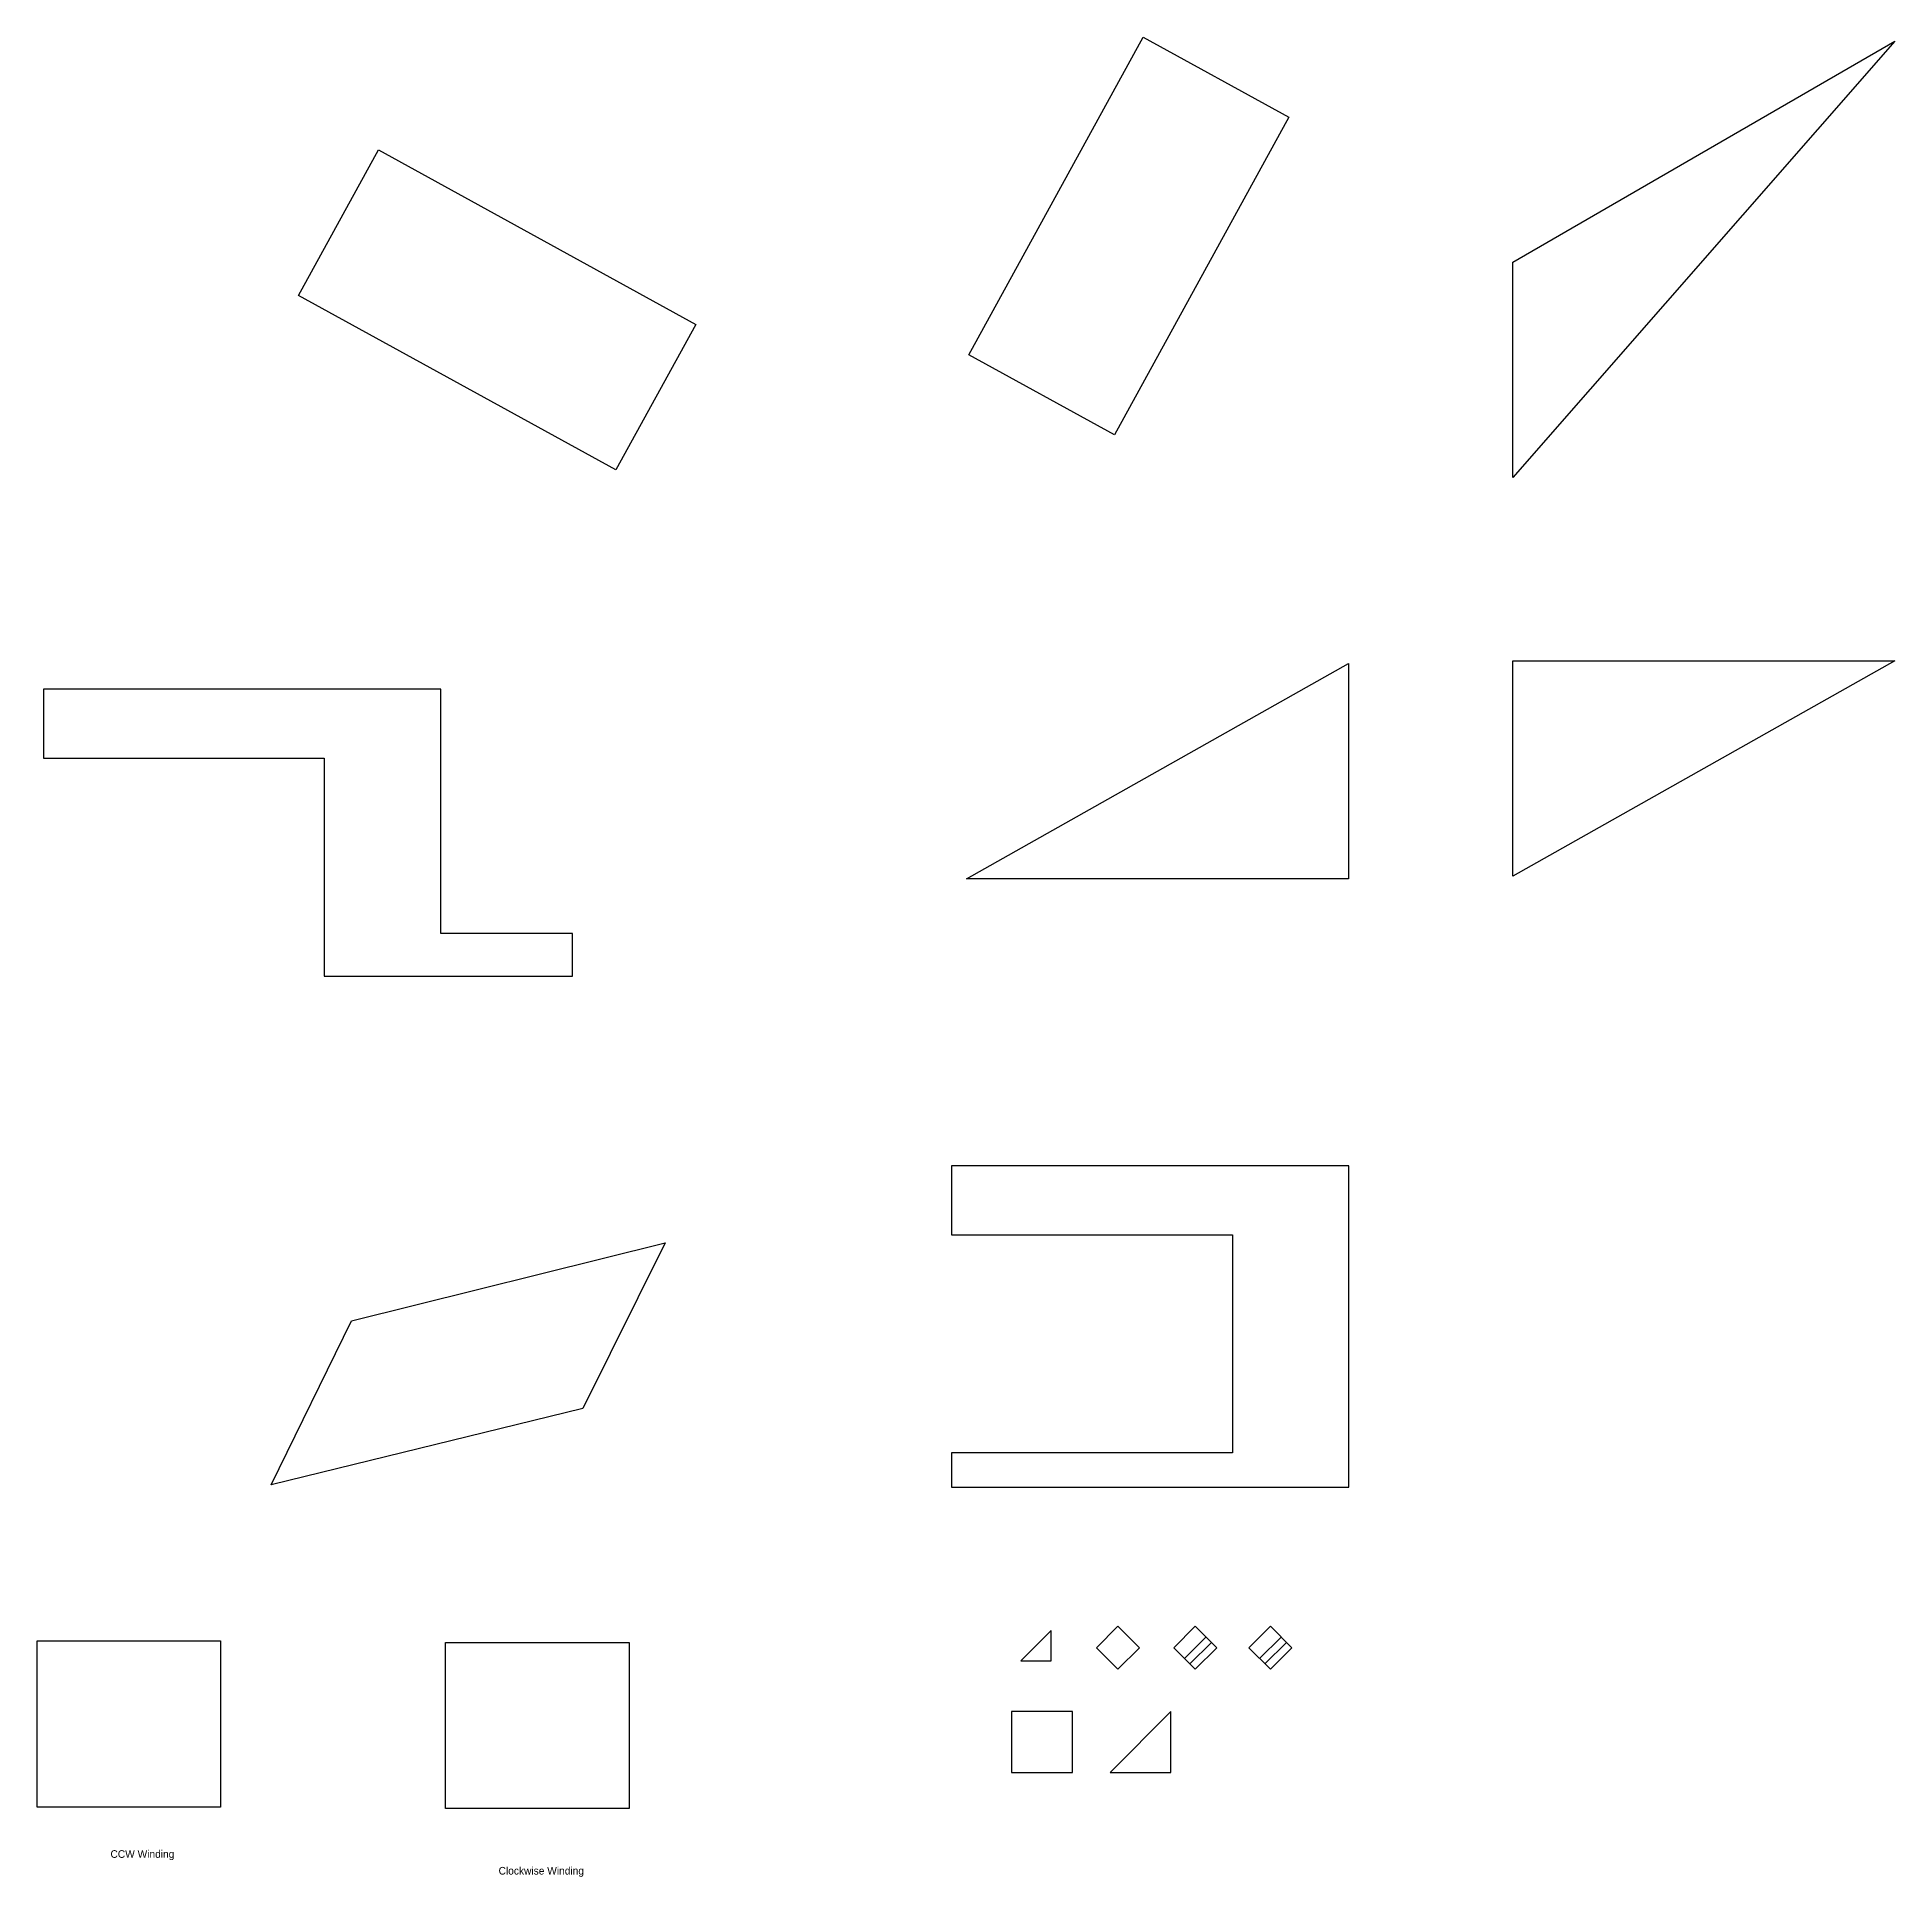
# Model space of a CAD drawing. Header units: inches. Extents: x 897 to 14036, y 486 to 8873.
# Drawn here: x 6714 to 14036, y 1623 to 8873 of the extents above; entities that cross this region are included whole.
import ezdxf

# ---------------------------------------------------------------- set-up
doc = ezdxf.new("R2010")
doc.units = ezdxf.units.IN
doc.header["$LTSCALE"] = 24
doc.header["$MEASUREMENT"] = 0
doc.layers.add('_JHA_FOUNDATION', color=100, linetype='Continuous')
doc.styles.add('STYLUS-MSP-RT', font='stylu.ttf')

msp = doc.modelspace()

# ---------------------------------------------------------------- linework, layer by layer
for points in [[(10888.9, 2526.1), (10973.7, 2610.9), (11058.6, 2526.1), (10973.7, 2441.2)], [(11193.3, 2526.1), (11278.2, 2610.9), (11363, 2526.1), (11278.2, 2441.2)], [(11489.5, 2526.1), (11574.3, 2610.9), (11659.2, 2526.1), (11574.3, 2441.2)]]:
    msp.add_lwpolyline(points, close=True)
at = {"layer": '_JHA_FOUNDATION'}
for p, q in [((11235.7, 2483.6), (11320.6, 2568.5)), ((11531.9, 2483.6), (11616.7, 2568.5)), ((11256.9, 2462.4), (11341.8, 2547.3)), ((11553.1, 2462.4), (11638, 2547.3))]:
    msp.add_line(p, q, dxfattribs=at)
for points in [[(11073.5, 8872.6), (11647.2, 8557.5), (10959.9, 7306.1), (10386.2, 7621.2)], [(14035.6, 8856.9), (12530.6, 7136.9), (12530.6, 7985.8)], [(7743.8, 7854.6), (8058.9, 8428.3), (9310.3, 7741), (8995.2, 7167.3)], [(10376.7, 5555.7), (11881.8, 6404.6), (11881.8, 5555.7)], [(14035.6, 6415.6), (12530.6, 5566.7), (12530.6, 6415.6)], [(7845.6, 6031.8), (7845.6, 5172.6), (8824.1, 5172.6), (8824.1, 5340.5), (8305.2, 5340.5), (8305.2, 6303.4), (6738.7, 6303.4), (6738.7, 6031.8)], [(11424.8, 4153.9), (11424.8, 3294.6), (10317.8, 3294.6), (10317.8, 3159.1), (11884.3, 3159.1), (11884.3, 4425.4), (10317.8, 4425.4), (10317.8, 4153.9)], [(7952.8, 3814.9), (9188.5, 4121.7), (8864.8, 3468.9), (7636.1, 3167.7)], [(10710.7, 2594.1), (10590.7, 2474.1), (10710.7, 2474.1)], [(6713.9, 1898.4), (6713.9, 2553), (7437.1, 2553), (7437.1, 1898.4)], [(8323.5, 1892.2), (8323.5, 2546.8), (9046.7, 2546.8), (9046.7, 1892.2)], [(10554.2, 2035.2), (10794.2, 2035.2), (10794.2, 2275.2), (10554.2, 2275.2)], [(11182.7, 2275.2), (10942.7, 2035.2), (11182.7, 2035.2)]]:
    msp.add_lwpolyline(points, close=True, dxfattribs=at)

# ---------------------------------------------------------------- texts
at = {"style": 'STYLUS-MSP-RT'}
for s, p in [('CCW Winding', (7002.9, 1698.4)), ('Clockwise Winding', (8532.6, 1632.5))]:
    msp.add_text(s, height=30, dxfattribs=at).set_placement(p)

doc.saveas('drawing.dxf')
